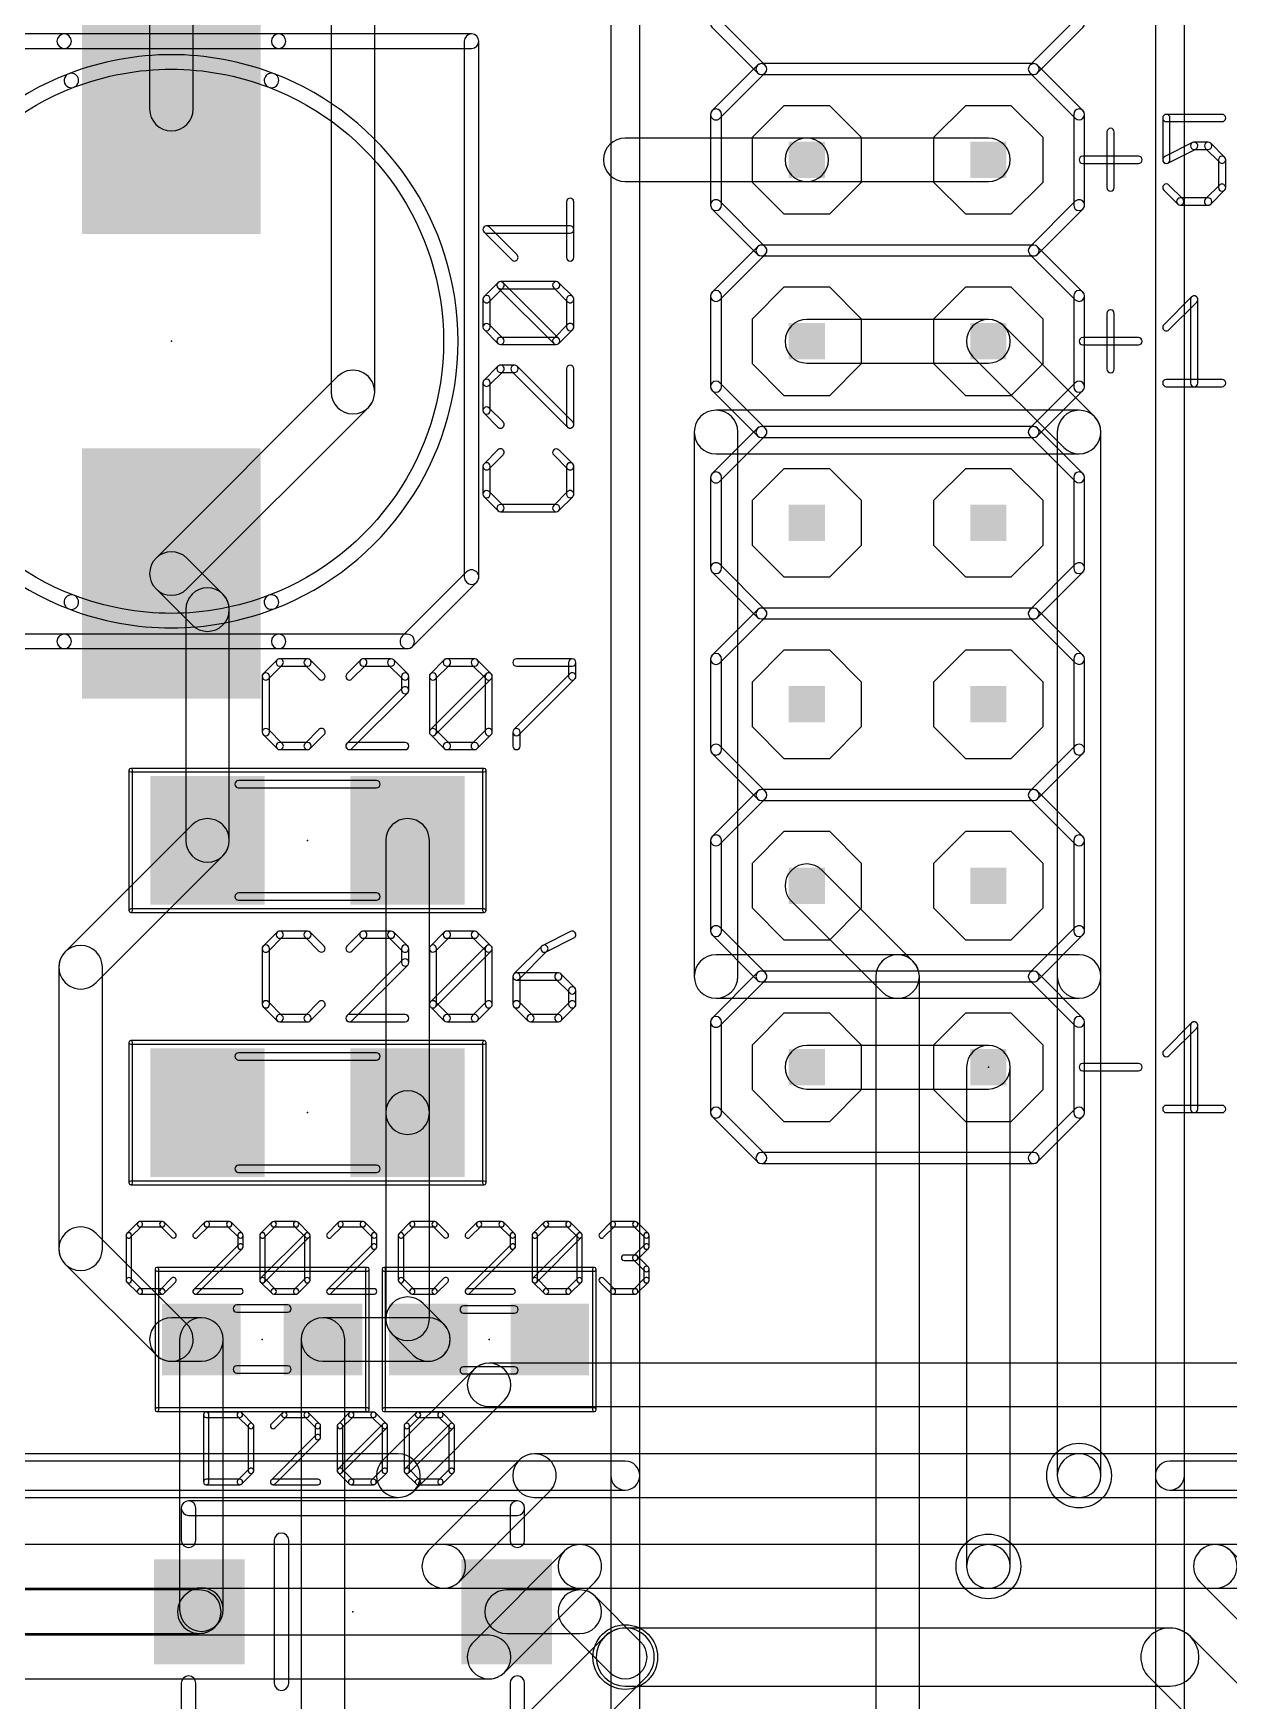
# Model space of a CAD drawing. Extents: x 0 to 140, y -12 to 45.
# Drawn here: x 65.38 to 82.1, y 8.92 to 32.25 of the extents above; entities that cross this region are included whole.
import ezdxf

# ---------------------------------------------------------------- set-up
doc = ezdxf.new("R2010")
doc.units = 0
for name, color, linetype in [('1', 14, 'CONTINUOUS'), ('16', 174, 'CONTINUOUS'), ('17', 94, 'CONTINUOUS'), ('18', 94, 'CONTINUOUS'), ('21', 251, 'CONTINUOUS'), ('23', 178, 'CONTINUOUS'), ('25', 251, 'CONTINUOUS'), ('39', 14, 'CONTINUOUS'), ('51', 251, 'CONTINUOUS')]:
    doc.layers.add(name, color=color, linetype=linetype)

# ---------------------------------------------------------------- blocks, each defined once
blk = doc.blocks.new('RECT')
blk.add_solid([(-0.5, -0.5), (0.5, -0.5), (-0.5, 0.5), (0.5, 0.5)])
blk = doc.blocks.new('OCTAGONP')
blk.add_lwpolyline([(-0.5, -0.2071), (-0.5, 0.2071), (-0.2071, 0.5), (0.2071, 0.5), (0.5, 0.2071), (0.5, -0.2071), (0.2071, -0.5), (-0.2071, -0.5)], close=True)
blk = doc.blocks.new('ROUNDV')
blk.add_circle((0, 0), 0.5)

msp = doc.modelspace()

# ---------------------------------------------------------------- linework, layer by layer
at = {"layer": '1'}
for points in [[(73.8632, 0), (73.8632, 44.45, 1), (73.4568, 44.45), (73.4568, 0, 1)], [(81.0768, 44.45), (81.0768, 0, 1), (81.4832, 0), (81.4832, 44.45, 1)], [(70.1548, 27.23), (70.1548, 35.56, 1), (69.5452, 35.56), (69.5452, 27.23, 1)], [(67.0052, 33.02), (67.0052, 31.19, 1), (67.6148, 31.19), (67.6148, 33.02, 1)], [(76.2, 30.7848), (73.66, 30.7848, 1), (73.66, 30.1752), (76.2, 30.1752, 1)], [(76.2, 30.1752), (78.74, 30.1752, 1), (78.74, 30.7848), (76.2, 30.7848, 1)], [(78.74, 28.2448), (76.2, 28.2448, 1), (76.2, 27.6352), (78.74, 27.6352, 1)], [(78.5245, 27.7245), (79.7945, 26.4545, 1), (80.2255, 26.8855), (78.9555, 28.1555, 1)], [(69.6345, 27.4455), (67.0945, 24.9055, 1), (67.5255, 24.4745), (70.0655, 27.0145, 1)], [(79.7052, 26.67), (79.7052, 12.065, 1), (80.3148, 12.065), (80.3148, 26.67, 1)], [(68.0305, 24.4005), (67.5255, 24.9055, 1), (67.0945, 24.4745), (67.5995, 23.9695, 1)], [(68.1198, 20.955), (68.1198, 24.185, 1), (67.5102, 24.185), (67.5102, 20.955, 1)], [(66.2555, 18.9645), (68.0305, 20.7395, 1), (67.5995, 21.1705), (65.8245, 19.3955, 1)], [(70.3102, 20.955), (70.3102, 17.145, 1), (70.9198, 17.145), (70.9198, 20.955, 1)], [(75.9845, 20.1045), (77.2545, 18.8345, 1), (77.6855, 19.2655), (76.4155, 20.5355, 1)], [(66.3448, 15.24), (66.3448, 19.18, 1), (65.7352, 19.18), (65.7352, 15.24, 1)], [(77.1652, 19.05), (77.1652, 8.255, 1), (77.7748, 8.255), (77.7748, 19.05, 1)], [(78.4352, 17.78), (78.4352, 10.795, 1), (79.0448, 10.795), (79.0448, 17.78, 1)], [(70.3102, 17.145), (70.3102, 14.26, 1), (70.9198, 14.26), (70.9198, 17.145, 1)], [(67.5255, 14.1855), (66.2555, 15.4555, 1), (65.8245, 15.0245), (67.0945, 13.7545, 1)], [(70.3995, 14.0445), (70.6895, 13.7545, 1), (71.1205, 14.1855), (70.8305, 14.4755, 1)], [(67.73, 14.2748), (67.31, 14.2748, 1), (67.31, 13.6652), (67.73, 13.6652, 1)], [(67.4252, 13.97), (67.4252, 10.19, 1), (68.0348, 10.19), (68.0348, 13.97, 1)], [(69.1252, 13.97), (69.1252, 7.405, 1), (69.7348, 7.405), (69.7348, 13.97, 1)], [(70.905, 14.2748), (69.43, 14.2748, 1), (69.43, 13.6652), (70.905, 13.6652, 1)], [(67.7, 10.4648), (63.52, 10.4648, 1), (63.52, 9.8552), (67.7, 9.8552, 1)], [(67.5145, 10.4055), (67.4845, 10.3755, 1), (67.9155, 9.9445), (67.9455, 9.9745, 1)], [(72, 9.8552), (73.025, 9.8552, 1), (73.025, 10.4648), (72, 10.4648, 1)], [(72.8095, 9.9445), (73.4445, 9.3095, 1), (73.8755, 9.7405), (73.2405, 10.3755, 1)]]:
    msp.add_lwpolyline(points, format="xyb", close=True, dxfattribs=at)
at = {"layer": '16'}
for points in [[(73.8632, 12.065), (73.8632, 44.45, 1), (73.4568, 44.45), (73.4568, 12.065, 1)], [(81.0768, 44.45), (81.0768, 12.065, 1), (81.4832, 12.065), (81.4832, 44.45, 1)], [(74.93, 26.3652), (80.01, 26.3652, 1), (80.01, 26.9748), (74.93, 26.9748, 1)], [(75.2348, 19.05), (75.2348, 26.67, 1), (74.6252, 26.67), (74.6252, 19.05, 1)], [(79.7052, 26.67), (79.7052, 19.05, 1), (80.3148, 19.05), (80.3148, 26.67, 1)], [(80.01, 19.3548), (74.93, 19.3548, 1), (74.93, 18.7452), (80.01, 18.7452, 1)], [(78.74, 18.0848), (76.2, 18.0848, 1), (76.2, 17.4752), (78.74, 17.4752, 1)], [(70.7005, 11.8495), (71.9705, 13.1195, 1), (71.5395, 13.5505), (70.2695, 12.2805, 1)], [(71.755, 13.0302), (83.185, 13.0302, 1), (83.185, 13.6398), (71.755, 13.6398, 1)], [(51.435, 11.7602), (70.485, 11.7602, 1), (70.485, 12.3698), (51.435, 12.3698, 1)], [(71.3355, 10.5795), (72.6055, 11.8495, 1), (72.1745, 12.2805), (70.9045, 11.0105, 1)], [(72.39, 11.7602), (80.01, 11.7602, 1), (80.01, 12.3698), (72.39, 12.3698, 1)], [(80.01, 11.7602), (82.55, 11.7602, 1), (82.55, 12.3698), (80.01, 12.3698, 1)], [(48.26, 11.8618), (73.66, 11.8618, 1), (73.66, 12.2682), (48.26, 12.2682, 1)], [(81.28, 11.8618), (106.68, 11.8618, 1), (106.68, 12.2682), (81.28, 12.2682, 1)], [(139.7, 11.0998), (0, 11.0998, 1), (0, 10.4902), (139.7, 10.4902, 1)], [(50.8, 10.4902), (71.12, 10.4902, 1), (71.12, 11.0998), (50.8, 11.0998, 1)], [(71.9705, 9.3095), (73.2405, 10.5795, 1), (72.8095, 11.0105), (71.5395, 9.7405, 1)], [(73.025, 10.4902), (78.74, 10.4902, 1), (78.74, 11.0998), (73.025, 11.0998, 1)], [(78.74, 10.4902), (81.915, 10.4902, 1), (81.915, 11.0998), (78.74, 11.0998, 1)], [(81.6995, 10.5795), (82.9695, 9.3095, 1), (83.4005, 9.7405), (82.1305, 11.0105, 1)], [(50.165, 9.2202), (71.755, 9.2202, 1), (71.755, 9.8298), (50.165, 9.8298, 1)], [(72.6774, 7.9676), (73.9474, 9.2376, 1), (73.3726, 9.8124), (72.1026, 8.5424, 1)], [(73.66, 9.1186), (81.28, 9.1186, 1), (81.28, 9.9314), (73.66, 9.9314, 1)], [(80.9926, 9.2376), (82.2626, 7.9676, 1), (82.8374, 8.5424), (81.5674, 9.8124, 1)]]:
    msp.add_lwpolyline(points, format="xyb", close=True, dxfattribs=at)
at = {"layer": '21'}
for points in [[(75.6189, 31.8039), (74.9839, 32.4389, 1), (74.8761, 32.3311), (75.5111, 31.6961, 1)], [(79.4289, 31.6961), (80.0639, 32.3311, 1), (79.9561, 32.4389), (79.3211, 31.8039, 1)], [(63.11, 32.0384), (65.81, 32.0384, 1), (65.81, 32.2416), (63.11, 32.2416, 1)], [(68.81, 32.0384), (71.51, 32.0384, 1), (71.51, 32.2416), (68.81, 32.2416, 1)], [(71.4084, 32.14), (71.4084, 24.64, 1), (71.6116, 24.64), (71.6116, 32.14, 1)], [(74.9839, 31.0611), (75.6189, 31.6961, 1), (75.5111, 31.8039), (74.8761, 31.1689, 1)], [(75.565, 31.6738), (79.375, 31.6738, 1), (79.375, 31.8262), (75.565, 31.8262, 1)], [(80.0639, 31.1689), (79.4289, 31.8039, 1), (79.3211, 31.6961), (79.9561, 31.0611, 1)], [(65.9464, 31.4951, 1), (65.8736, 31.6849, 0.6875), (65.8736, 24.1951, 1), (65.9464, 24.3849, -0.6875)], [(68.6736, 24.3849, 1), (68.7464, 24.1951, 0.6875), (68.7464, 31.6849, 1), (68.6736, 31.4951, -0.6875)], [(75.0062, 29.845), (75.0062, 31.115, 1), (74.8538, 31.115), (74.8538, 29.845, 1)], [(80.0862, 29.845), (80.0862, 31.115, 1), (79.9338, 31.115), (79.9338, 29.845, 1)], [(82.0098, 31.116), (81.2302, 31.116, 1), (81.2302, 31.0144), (82.0098, 31.0144, 1)], [(81.1794, 31.0652), (81.1794, 30.4805, 1), (81.281, 30.4805), (81.281, 31.0652, 1)], [(80.3998, 30.8703), (80.3998, 30.0907, 1), (80.5014, 30.0907), (80.5014, 30.8703, 1)], [(81.2529, 30.4351), (81.6427, 30.63, 1), (81.5973, 30.7208), (81.2075, 30.5259, 1)], [(81.62, 30.6246), (81.8149, 30.6246, 1), (81.8149, 30.7262), (81.62, 30.7262, 1)], [(81.779, 30.6395), (81.9739, 30.4446, 1), (82.0457, 30.5164), (81.8508, 30.7113, 1)], [(80.0608, 30.4297), (80.8404, 30.4297, 1), (80.8404, 30.5313), (80.0608, 30.5313, 1)], [(81.959, 30.4805), (81.959, 30.0907, 1), (82.0606, 30.0907), (82.0606, 30.4805, 1)], [(81.461, 29.9317), (81.2661, 30.1266, 1), (81.1943, 30.0548), (81.3892, 29.8599, 1)], [(81.9739, 30.1266), (81.779, 29.9317, 1), (81.8508, 29.8599), (82.0457, 30.0548, 1)], [(75.6189, 29.2639), (74.9839, 29.8989, 1), (74.8761, 29.7911), (75.5111, 29.1561, 1)], [(79.4289, 29.1561), (80.0639, 29.7911, 1), (79.9561, 29.8989), (79.3211, 29.2639, 1)], [(81.8149, 29.9466), (81.4251, 29.9466, 1), (81.4251, 29.845), (81.8149, 29.845, 1)], [(74.9839, 28.5211), (75.6189, 29.1561, 1), (75.5111, 29.2639), (74.8761, 28.6289, 1)], [(75.565, 29.1338), (79.375, 29.1338, 1), (79.375, 29.2862), (75.565, 29.2862, 1)], [(80.0639, 28.6289), (79.4289, 29.2639, 1), (79.3211, 29.1561), (79.9561, 28.5211, 1)], [(75.0062, 27.305), (75.0062, 28.575, 1), (74.8538, 28.575), (74.8538, 27.305, 1)], [(80.0862, 27.305), (80.0862, 28.575, 1), (79.9338, 28.575), (79.9338, 27.305, 1)], [(81.2661, 28.0995), (81.6559, 28.4893, 1), (81.5841, 28.5611), (81.1943, 28.1713, 1)], [(81.5692, 28.5252), (81.5692, 27.3558, 1), (81.6708, 27.3558), (81.6708, 28.5252, 1)], [(80.3998, 28.3303), (80.3998, 27.5507, 1), (80.5014, 27.5507), (80.5014, 28.3303, 1)], [(80.0608, 27.8897), (80.8404, 27.8897, 1), (80.8404, 27.9913), (80.0608, 27.9913, 1)], [(75.6189, 26.7239), (74.9839, 27.3589, 1), (74.8761, 27.2511), (75.5111, 26.6161, 1)], [(79.4289, 26.6161), (80.0639, 27.2511, 1), (79.9561, 27.3589), (79.3211, 26.7239, 1)], [(81.2302, 27.305), (82.0098, 27.305, 1), (82.0098, 27.4066), (81.2302, 27.4066, 1)], [(74.9839, 25.9811), (75.6189, 26.6161, 1), (75.5111, 26.7239), (74.8761, 26.0889, 1)], [(75.565, 26.5938), (79.375, 26.5938, 1), (79.375, 26.7462), (75.565, 26.7462, 1)], [(80.0639, 26.0889), (79.4289, 26.7239, 1), (79.3211, 26.6161), (79.9561, 25.9811, 1)], [(75.0062, 24.765), (75.0062, 26.035, 1), (74.8538, 26.035), (74.8538, 24.765, 1)], [(80.0862, 24.765), (80.0862, 26.035, 1), (79.9338, 26.035), (79.9338, 24.765, 1)], [(71.4382, 24.7118), (70.5382, 23.8118, 1), (70.6818, 23.6682), (71.5818, 24.5682, 1)], [(75.6189, 24.1839), (74.9839, 24.8189, 1), (74.8761, 24.7111), (75.5111, 24.0761, 1)], [(79.4289, 24.0761), (80.0639, 24.7111, 1), (79.9561, 24.8189), (79.3211, 24.1839, 1)], [(74.9839, 23.4411), (75.6189, 24.0761, 1), (75.5111, 24.1839), (74.8761, 23.5489, 1)], [(75.565, 24.0538), (79.375, 24.0538, 1), (79.375, 24.2062), (75.565, 24.2062, 1)], [(80.0639, 23.5489), (79.4289, 24.1839, 1), (79.3211, 24.0761), (79.9561, 23.4411, 1)], [(65.81, 23.8416), (64.01, 23.8416, 1), (64.01, 23.6384), (65.81, 23.6384, 1)], [(70.61, 23.8416), (68.81, 23.8416, 1), (68.81, 23.6384), (70.61, 23.6384, 1)], [(75.0062, 22.225), (75.0062, 23.495, 1), (74.8538, 23.495), (74.8538, 22.225, 1)], [(80.0862, 22.225), (80.0862, 23.495, 1), (79.9338, 23.495), (79.9338, 22.225, 1)], [(75.6189, 21.6439), (74.9839, 22.2789, 1), (74.8761, 22.1711), (75.5111, 21.5361, 1)], [(79.4289, 21.5361), (80.0639, 22.1711, 1), (79.9561, 22.2789), (79.3211, 21.6439, 1)], [(74.9839, 20.9011), (75.6189, 21.5361, 1), (75.5111, 21.6439), (74.8761, 21.0089, 1)], [(75.565, 21.5138), (79.375, 21.5138, 1), (79.375, 21.6662), (75.565, 21.6662, 1)], [(80.0639, 21.0089), (79.4289, 21.6439, 1), (79.3211, 21.5361), (79.9561, 20.9011, 1)], [(75.0062, 19.685), (75.0062, 20.955, 1), (74.8538, 20.955), (74.8538, 19.685, 1)], [(80.0862, 19.685), (80.0862, 20.955, 1), (79.9338, 20.955), (79.9338, 19.685, 1)], [(75.6189, 19.1039), (74.9839, 19.7389, 1), (74.8761, 19.6311), (75.5111, 18.9961, 1)], [(79.4289, 18.9961), (80.0639, 19.6311, 1), (79.9561, 19.7389), (79.3211, 19.1039, 1)], [(74.9839, 18.3611), (75.6189, 18.9961, 1), (75.5111, 19.1039), (74.8761, 18.4689, 1)], [(75.565, 18.9738), (79.375, 18.9738, 1), (79.375, 19.1262), (75.565, 19.1262, 1)], [(80.0639, 18.4689), (79.4289, 19.1039, 1), (79.3211, 18.9961), (79.9561, 18.3611, 1)], [(75.0062, 17.145), (75.0062, 18.415, 1), (74.8538, 18.415), (74.8538, 17.145, 1)], [(80.0862, 17.145), (80.0862, 18.415, 1), (79.9338, 18.415), (79.9338, 17.145, 1)], [(81.2661, 17.9395), (81.6559, 18.3293, 1), (81.5841, 18.4011), (81.1943, 18.0113, 1)], [(81.5692, 18.3652), (81.5692, 17.1958, 1), (81.6708, 17.1958), (81.6708, 18.3652, 1)], [(80.0608, 17.7297), (80.8404, 17.7297, 1), (80.8404, 17.8313), (80.0608, 17.8313, 1)], [(75.6189, 16.5639), (74.9839, 17.1989, 1), (74.8761, 17.0911), (75.5111, 16.4561, 1)], [(79.4289, 16.4561), (80.0639, 17.0911, 1), (79.9561, 17.1989), (79.3211, 16.5639, 1)], [(81.2302, 17.145), (82.0098, 17.145, 1), (82.0098, 17.2466), (81.2302, 17.2466, 1)], [(79.375, 16.5862), (75.565, 16.5862, 1), (75.565, 16.4338), (79.375, 16.4338, 1)], [(67.6516, 11.16), (67.6516, 11.61, 1), (67.4484, 11.61), (67.4484, 11.16, 1)], [(67.55, 11.5084), (72.15, 11.5084, 1), (72.15, 11.7116), (67.55, 11.7116, 1)], [(72.0484, 11.61), (72.0484, 11.16, 1), (72.2516, 11.16), (72.2516, 11.61, 1)], [(68.9516, 9.16), (68.9516, 11.16, 1), (68.7484, 11.16), (68.7484, 9.16, 1)], [(67.6516, 8.71), (67.6516, 9.16, 1), (67.4484, 9.16), (67.4484, 8.71, 1)], [(72.0484, 9.16), (72.0484, 8.71, 1), (72.2516, 8.71), (72.2516, 9.16, 1)]]:
    msp.add_lwpolyline(points, format="xyb", close=True, dxfattribs=at)
at = {"layer": '23'}
for p in [(67.31, 27.94), (69.215, 20.955), (78.74, 17.78), (69.215, 17.145), (68.58, 13.97), (71.755, 13.97), (69.85, 10.16)]:
    msp.add_point(p, dxfattribs=at)
at = {"layer": '25'}
for points in [[(72.94, 29.114), (72.94, 29.8936, 1), (72.8384, 29.8936), (72.8384, 29.114, 1)], [(72.1455, 29.1499), (71.7557, 29.5397, 1), (71.6839, 29.4679), (72.0737, 29.0781, 1)], [(71.7198, 29.453), (72.8892, 29.453, 1), (72.8892, 29.5546), (71.7198, 29.5546, 1)], [(71.7557, 28.4934), (71.9506, 28.6883, 1), (71.8788, 28.7601), (71.6839, 28.5652, 1)], [(71.9147, 28.6734), (72.6943, 28.6734, 1), (72.6943, 28.775), (71.9147, 28.775, 1)], [(72.7302, 27.9805), (71.9506, 28.7601, 1), (71.8788, 28.6883), (72.6584, 27.9087, 1)], [(72.6584, 28.6883), (72.8533, 28.4934, 1), (72.9251, 28.5652), (72.7302, 28.7601, 1)], [(71.7706, 28.1395), (71.7706, 28.5293, 1), (71.669, 28.5293), (71.669, 28.1395, 1)], [(72.8384, 28.5293), (72.8384, 28.1395, 1), (72.94, 28.1395), (72.94, 28.5293, 1)], [(71.9506, 27.9805), (71.7557, 28.1754, 1), (71.6839, 28.1036), (71.8788, 27.9087, 1)], [(72.8533, 28.1754), (72.6584, 27.9805, 1), (72.7302, 27.9087), (72.9251, 28.1036, 1)], [(72.6943, 27.9954), (71.9147, 27.9954, 1), (71.9147, 27.8938), (72.6943, 27.8938, 1)], [(71.8788, 27.5907), (71.6839, 27.3958, 1), (71.7557, 27.324), (71.9506, 27.5189, 1)], [(72.1096, 27.6056), (71.9147, 27.6056, 1), (71.9147, 27.504), (72.1096, 27.504, 1)], [(72.9251, 26.8111), (72.1455, 27.5907, 1), (72.0737, 27.5189), (72.8533, 26.7393, 1)], [(72.8384, 27.5548), (72.8384, 26.7752, 1), (72.94, 26.7752), (72.94, 27.5548, 1)], [(71.669, 27.3599), (71.669, 26.9701, 1), (71.7706, 26.9701), (71.7706, 27.3599, 1)], [(71.6839, 26.9342), (71.8788, 26.7393, 1), (71.9506, 26.8111), (71.7557, 27.006, 1)], [(71.8788, 26.4213), (71.6839, 26.2264, 1), (71.7557, 26.1546), (71.9506, 26.3495, 1)], [(72.9251, 26.2264), (72.7302, 26.4213, 1), (72.6584, 26.3495), (72.8533, 26.1546, 1)], [(71.669, 26.1905), (71.669, 25.8007, 1), (71.7706, 25.8007), (71.7706, 26.1905, 1)], [(72.94, 25.8007), (72.94, 26.1905, 1), (72.8384, 26.1905), (72.8384, 25.8007, 1)], [(71.6839, 25.7648), (71.8788, 25.5699, 1), (71.9506, 25.6417), (71.7557, 25.8366, 1)], [(72.7302, 25.5699), (72.9251, 25.7648, 1), (72.8533, 25.8366), (72.6584, 25.6417, 1)], [(71.9147, 25.555), (72.6943, 25.555, 1), (72.6943, 25.6566), (71.9147, 25.6566, 1)], [(68.7898, 23.4811), (68.5949, 23.2862, 1), (68.6667, 23.2144), (68.8616, 23.4093, 1)], [(69.2155, 23.496), (68.8257, 23.496, 1), (68.8257, 23.3944), (69.2155, 23.3944, 1)], [(69.4463, 23.2862), (69.2514, 23.4811, 1), (69.1796, 23.4093), (69.3745, 23.2144, 1)], [(69.9592, 23.4811), (69.7643, 23.2862, 1), (69.8361, 23.2144), (70.031, 23.4093, 1)], [(70.3849, 23.496), (69.9951, 23.496, 1), (69.9951, 23.3944), (70.3849, 23.3944, 1)], [(70.6157, 23.2862), (70.4208, 23.4811, 1), (70.349, 23.4093), (70.5439, 23.2144, 1)], [(71.0055, 23.2144), (71.2004, 23.4093, 1), (71.1286, 23.4811), (70.9337, 23.2862, 1)], [(71.1645, 23.3944), (71.5543, 23.3944, 1), (71.5543, 23.496), (71.1645, 23.496, 1)], [(71.5184, 23.4093), (71.7133, 23.2144, 1), (71.7851, 23.2862), (71.5902, 23.4811, 1)], [(72.139, 23.3944), (72.9186, 23.3944, 1), (72.9186, 23.496), (72.139, 23.496, 1)], [(72.8678, 23.4452), (72.8678, 23.2503, 1), (72.9694, 23.2503), (72.9694, 23.4452, 1)], [(68.58, 23.2503), (68.58, 22.4707, 1), (68.6816, 22.4707), (68.6816, 23.2503, 1)], [(69.8361, 22.2399), (70.6157, 23.0195, 1), (70.5439, 23.0913), (69.7643, 22.3117, 1)], [(70.6306, 23.0554), (70.6306, 23.2503, 1), (70.529, 23.2503), (70.529, 23.0554, 1)], [(71.0204, 22.4707), (71.0204, 23.2503, 1), (70.9188, 23.2503), (70.9188, 22.4707, 1)], [(71.0055, 22.4348), (71.7851, 23.2144, 1), (71.7133, 23.2862), (70.9337, 22.5066, 1)], [(71.6984, 23.2503), (71.6984, 22.4707, 1), (71.8, 22.4707), (71.8, 23.2503, 1)], [(72.8827, 23.2862), (72.1031, 22.5066, 1), (72.1749, 22.4348), (72.9545, 23.2144, 1)], [(68.5949, 22.4348), (68.7898, 22.2399, 1), (68.8616, 22.3117), (68.6667, 22.5066, 1)], [(69.2514, 22.2399), (69.4463, 22.4348, 1), (69.3745, 22.5066), (69.1796, 22.3117, 1)], [(71.2004, 22.3117), (71.0055, 22.5066, 1), (70.9337, 22.4348), (71.1286, 22.2399, 1)], [(71.7133, 22.5066), (71.5184, 22.3117, 1), (71.5902, 22.2399), (71.7851, 22.4348, 1)], [(72.0882, 22.4707), (72.0882, 22.2758, 1), (72.1898, 22.2758), (72.1898, 22.4707, 1)], [(68.8257, 22.225), (69.2155, 22.225, 1), (69.2155, 22.3266), (68.8257, 22.3266, 1)], [(70.5798, 22.3266), (69.8002, 22.3266, 1), (69.8002, 22.225), (70.5798, 22.225, 1)], [(71.5543, 22.3266), (71.1645, 22.3266, 1), (71.1645, 22.225), (71.5543, 22.225, 1)], [(68.7898, 19.6711), (68.5949, 19.4762, 1), (68.6667, 19.4044), (68.8616, 19.5993, 1)], [(69.2155, 19.686), (68.8257, 19.686, 1), (68.8257, 19.5844), (69.2155, 19.5844, 1)], [(69.4463, 19.4762), (69.2514, 19.6711, 1), (69.1796, 19.5993), (69.3745, 19.4044, 1)], [(69.9592, 19.6711), (69.7643, 19.4762, 1), (69.8361, 19.4044), (70.031, 19.5993, 1)], [(70.3849, 19.686), (69.9951, 19.686, 1), (69.9951, 19.5844), (70.3849, 19.5844, 1)], [(70.6157, 19.4762), (70.4208, 19.6711, 1), (70.349, 19.5993), (70.5439, 19.4044, 1)], [(71.0055, 19.4044), (71.2004, 19.5993, 1), (71.1286, 19.6711), (70.9337, 19.4762, 1)], [(71.1645, 19.5844), (71.5543, 19.5844, 1), (71.5543, 19.686), (71.1645, 19.686, 1)], [(71.5184, 19.5993), (71.7133, 19.4044, 1), (71.7851, 19.4762), (71.5902, 19.6711, 1)], [(72.8959, 19.6806), (72.5061, 19.4857, 1), (72.5515, 19.3949), (72.9413, 19.5898, 1)], [(68.58, 19.4403), (68.58, 18.6607, 1), (68.6816, 18.6607), (68.6816, 19.4403, 1)], [(70.6306, 19.2454), (70.6306, 19.4403, 1), (70.529, 19.4403), (70.529, 19.2454, 1)], [(71.0204, 18.6607), (71.0204, 19.4403, 1), (70.9188, 19.4403), (70.9188, 18.6607, 1)], [(71.0055, 18.6248), (71.7851, 19.4044, 1), (71.7133, 19.4762), (70.9337, 18.6966, 1)], [(71.6984, 19.4403), (71.6984, 18.6607, 1), (71.8, 18.6607), (71.8, 19.4403, 1)], [(72.4929, 19.4762), (72.1031, 19.0864, 1), (72.1749, 19.0146), (72.5647, 19.4044, 1)], [(69.8361, 18.4299), (70.6157, 19.2095, 1), (70.5439, 19.2813), (69.7643, 18.5017, 1)], [(72.0882, 19.0505), (72.0882, 18.6607, 1), (72.1898, 18.6607), (72.1898, 19.0505, 1)], [(72.7237, 19.1013), (72.139, 19.1013, 1), (72.139, 18.9997), (72.7237, 18.9997, 1)], [(72.9545, 18.8915), (72.7596, 19.0864, 1), (72.6878, 19.0146), (72.8827, 18.8197, 1)], [(72.9694, 18.6607), (72.9694, 18.8556, 1), (72.8678, 18.8556), (72.8678, 18.6607, 1)], [(68.5949, 18.6248), (68.7898, 18.4299, 1), (68.8616, 18.5017), (68.6667, 18.6966, 1)], [(69.2514, 18.4299), (69.4463, 18.6248, 1), (69.3745, 18.6966), (69.1796, 18.5017, 1)], [(71.2004, 18.5017), (71.0055, 18.6966, 1), (70.9337, 18.6248), (71.1286, 18.4299, 1)], [(71.7133, 18.6966), (71.5184, 18.5017, 1), (71.5902, 18.4299), (71.7851, 18.6248, 1)], [(72.1031, 18.6248), (72.298, 18.4299, 1), (72.3698, 18.5017), (72.1749, 18.6966, 1)], [(72.7596, 18.4299), (72.9545, 18.6248, 1), (72.8827, 18.6966), (72.6878, 18.5017, 1)], [(68.8257, 18.415), (69.2155, 18.415, 1), (69.2155, 18.5166), (68.8257, 18.5166, 1)], [(70.5798, 18.5166), (69.8002, 18.5166, 1), (69.8002, 18.415), (70.5798, 18.415, 1)], [(71.5543, 18.5166), (71.1645, 18.5166, 1), (71.1645, 18.415), (71.5543, 18.415, 1)], [(72.3339, 18.415), (72.7237, 18.415, 1), (72.7237, 18.5166), (72.3339, 18.5166, 1)], [(66.8429, 15.6106), (66.6862, 15.4539, 1), (66.74, 15.4), (66.8968, 15.5568, 1)], [(66.675, 15.4269), (66.675, 14.7999, 1), (66.7512, 14.7999), (66.7512, 15.4269, 1)], [(67.1834, 15.6218), (66.8699, 15.6218, 1), (66.8699, 15.5456), (67.1834, 15.5456, 1)], [(67.3671, 15.4539), (67.2103, 15.6106, 1), (67.1565, 15.5568), (67.3132, 15.4, 1)], [(67.7784, 15.6106), (67.6217, 15.4539, 1), (67.6756, 15.4), (67.8323, 15.5568, 1)], [(68.1189, 15.6218), (67.8054, 15.6218, 1), (67.8054, 15.5456), (68.1189, 15.5456, 1)], [(68.3026, 15.4539), (68.1459, 15.6106, 1), (68.092, 15.5568), (68.2487, 15.4, 1)], [(68.3138, 15.2702), (68.3138, 15.4269, 1), (68.2376, 15.4269), (68.2376, 15.2702, 1)], [(68.6111, 15.4), (68.7678, 15.5568, 1), (68.714, 15.6106), (68.5572, 15.4539, 1)], [(68.6222, 14.7999), (68.6222, 15.4269, 1), (68.546, 15.4269), (68.546, 14.7999, 1)], [(68.6111, 14.7729), (69.2381, 15.4, 1), (69.1843, 15.4539), (68.5572, 14.8268, 1)], [(68.7409, 15.5456), (69.0544, 15.5456, 1), (69.0544, 15.6218), (68.7409, 15.6218, 1)], [(69.0275, 15.5568), (69.1843, 15.4, 1), (69.2381, 15.4539), (69.0814, 15.6106, 1)], [(69.1731, 15.4269), (69.1731, 14.7999, 1), (69.2493, 14.7999), (69.2493, 15.4269, 1)], [(69.6495, 15.6106), (69.4927, 15.4539, 1), (69.5466, 15.4), (69.7034, 15.5568, 1)], [(69.99, 15.6218), (69.6764, 15.6218, 1), (69.6764, 15.5456), (69.99, 15.5456, 1)], [(70.1737, 15.4539), (70.0169, 15.6106, 1), (69.963, 15.5568), (70.1198, 15.4, 1)], [(70.1848, 15.2702), (70.1848, 15.4269, 1), (70.1086, 15.4269), (70.1086, 15.2702, 1)], [(70.6529, 15.6106), (70.4962, 15.4539, 1), (70.55, 15.4), (70.7068, 15.5568, 1)], [(70.485, 15.4269), (70.485, 14.7999, 1), (70.5612, 14.7999), (70.5612, 15.4269, 1)], [(70.9934, 15.6218), (70.6799, 15.6218, 1), (70.6799, 15.5456), (70.9934, 15.5456, 1)], [(71.1771, 15.4539), (71.0203, 15.6106, 1), (70.9665, 15.5568), (71.1232, 15.4, 1)], [(71.5884, 15.6106), (71.4317, 15.4539, 1), (71.4856, 15.4), (71.6423, 15.5568, 1)], [(71.9289, 15.6218), (71.6154, 15.6218, 1), (71.6154, 15.5456), (71.9289, 15.5456, 1)], [(72.1126, 15.4539), (71.9559, 15.6106, 1), (71.902, 15.5568), (72.0587, 15.4, 1)], [(72.1238, 15.2702), (72.1238, 15.4269, 1), (72.0476, 15.4269), (72.0476, 15.2702, 1)], [(72.4211, 15.4), (72.5778, 15.5568, 1), (72.524, 15.6106), (72.3672, 15.4539, 1)], [(72.4322, 14.7999), (72.4322, 15.4269, 1), (72.356, 15.4269), (72.356, 14.7999, 1)], [(72.4211, 14.7729), (73.0481, 15.4, 1), (72.9943, 15.4539), (72.3672, 14.8268, 1)], [(72.5509, 15.5456), (72.8644, 15.5456, 1), (72.8644, 15.6218), (72.5509, 15.6218, 1)], [(72.8375, 15.5568), (72.9943, 15.4, 1), (73.0481, 15.4539), (72.8914, 15.6106, 1)], [(72.9831, 15.4269), (72.9831, 14.7999, 1), (73.0593, 14.7999), (73.0593, 15.4269, 1)], [(73.3566, 15.4), (73.5134, 15.5568, 1), (73.4595, 15.6106), (73.3027, 15.4539, 1)], [(73.4864, 15.5456), (73.8, 15.5456, 1), (73.8, 15.6218), (73.4864, 15.6218, 1)], [(73.773, 15.5568), (73.9298, 15.4, 1), (73.9837, 15.4539), (73.8269, 15.6106, 1)], [(73.9186, 15.4269), (73.9186, 15.2702, 1), (73.9948, 15.2702), (73.9948, 15.4269, 1)], [(67.6756, 14.6162), (68.3026, 15.2432, 1), (68.2487, 15.2971), (67.6217, 14.67, 1)], [(69.5466, 14.6162), (70.1737, 15.2432, 1), (70.1198, 15.2971), (69.4927, 14.67, 1)], [(71.4856, 14.6162), (72.1126, 15.2432, 1), (72.0587, 15.2971), (71.4317, 14.67, 1)], [(73.9298, 15.2971), (73.773, 15.1403, 1), (73.8269, 15.0865), (73.9837, 15.2432, 1)], [(73.8, 15.1515), (73.6432, 15.1515, 1), (73.6432, 15.0753), (73.8, 15.0753, 1)], [(73.773, 15.0865), (73.9298, 14.9297, 1), (73.9837, 14.9836), (73.8269, 15.1403, 1)], [(73.9186, 14.9566), (73.9186, 14.7999, 1), (73.9948, 14.7999), (73.9948, 14.9566, 1)], [(66.6862, 14.7729), (66.8429, 14.6162, 1), (66.8968, 14.67), (66.74, 14.8268, 1)], [(67.2103, 14.6162), (67.3671, 14.7729, 1), (67.3132, 14.8268), (67.1565, 14.67, 1)], [(68.7678, 14.67), (68.6111, 14.8268, 1), (68.5572, 14.7729), (68.714, 14.6162, 1)], [(69.1843, 14.8268), (69.0275, 14.67, 1), (69.0814, 14.6162), (69.2381, 14.7729, 1)], [(70.4962, 14.7729), (70.6529, 14.6162, 1), (70.7068, 14.67), (70.55, 14.8268, 1)], [(71.0203, 14.6162), (71.1771, 14.7729, 1), (71.1232, 14.8268), (70.9665, 14.67, 1)], [(72.5778, 14.67), (72.4211, 14.8268, 1), (72.3672, 14.7729), (72.524, 14.6162, 1)], [(72.9943, 14.8268), (72.8375, 14.67, 1), (72.8914, 14.6162), (73.0481, 14.7729, 1)], [(73.5134, 14.67), (73.3566, 14.8268, 1), (73.3027, 14.7729), (73.4595, 14.6162, 1)], [(73.9298, 14.8268), (73.773, 14.67, 1), (73.8269, 14.6162), (73.9837, 14.7729, 1)], [(66.8699, 14.605), (67.1834, 14.605, 1), (67.1834, 14.6812), (66.8699, 14.6812, 1)], [(68.2757, 14.6812), (67.6486, 14.6812, 1), (67.6486, 14.605), (68.2757, 14.605, 1)], [(69.0544, 14.6812), (68.7409, 14.6812, 1), (68.7409, 14.605), (69.0544, 14.605, 1)], [(70.1467, 14.6812), (69.5197, 14.6812, 1), (69.5197, 14.605), (70.1467, 14.605, 1)], [(70.6799, 14.605), (70.9934, 14.605, 1), (70.9934, 14.6812), (70.6799, 14.6812, 1)], [(72.0857, 14.6812), (71.4586, 14.6812, 1), (71.4586, 14.605), (72.0857, 14.605, 1)], [(72.8644, 14.6812), (72.5509, 14.6812, 1), (72.5509, 14.605), (72.8644, 14.605, 1)], [(73.8, 14.6812), (73.4864, 14.6812, 1), (73.4864, 14.605), (73.8, 14.605, 1)], [(67.7589, 12.9167), (67.7589, 11.9761, 1), (67.8351, 11.9761), (67.8351, 12.9167, 1)], [(68.2673, 12.9548), (67.797, 12.9548, 1), (67.797, 12.8786), (68.2673, 12.8786, 1)], [(68.451, 12.7869), (68.2943, 12.9436, 1), (68.2404, 12.8898), (68.3971, 12.733, 1)], [(68.8624, 12.9436), (68.7056, 12.7869, 1), (68.7595, 12.733), (68.9162, 12.8898, 1)], [(69.2028, 12.9548), (68.8893, 12.9548, 1), (68.8893, 12.8786), (69.2028, 12.8786, 1)], [(69.3866, 12.7869), (69.2298, 12.9436, 1), (69.1759, 12.8898), (69.3327, 12.733, 1)], [(69.695, 12.733), (69.8518, 12.8898, 1), (69.7979, 12.9436), (69.6411, 12.7869, 1)], [(69.8248, 12.8786), (70.1384, 12.8786, 1), (70.1384, 12.9548), (69.8248, 12.9548, 1)], [(70.1114, 12.8898), (70.2682, 12.733, 1), (70.3221, 12.7869), (70.1653, 12.9436, 1)], [(70.6305, 12.733), (70.7873, 12.8898, 1), (70.7334, 12.9436), (70.5766, 12.7869, 1)], [(70.7603, 12.8786), (71.0739, 12.8786, 1), (71.0739, 12.9548), (70.7603, 12.9548, 1)], [(71.0469, 12.8898), (71.2037, 12.733, 1), (71.2576, 12.7869), (71.1008, 12.9436, 1)], [(68.4622, 12.1329), (68.4622, 12.7599, 1), (68.386, 12.7599), (68.386, 12.1329, 1)], [(68.7595, 11.9492), (69.3866, 12.5762, 1), (69.3327, 12.6301), (68.7056, 12.003, 1)], [(69.3977, 12.6032), (69.3977, 12.7599, 1), (69.3215, 12.7599), (69.3215, 12.6032, 1)], [(69.695, 12.1059), (70.3221, 12.733, 1), (70.2682, 12.7869), (69.6411, 12.1598, 1)], [(69.7062, 12.1329), (69.7062, 12.7599, 1), (69.63, 12.7599), (69.63, 12.1329, 1)], [(70.257, 12.7599), (70.257, 12.1329, 1), (70.3332, 12.1329), (70.3332, 12.7599, 1)], [(70.6305, 12.1059), (71.2576, 12.733, 1), (71.2037, 12.7869), (70.5766, 12.1598, 1)], [(70.6417, 12.1329), (70.6417, 12.7599, 1), (70.5655, 12.7599), (70.5655, 12.1329, 1)], [(71.1925, 12.7599), (71.1925, 12.1329, 1), (71.2687, 12.1329), (71.2687, 12.7599, 1)], [(68.2943, 11.9492), (68.451, 12.1059, 1), (68.3972, 12.1598), (68.2404, 12.003, 1)], [(69.8518, 12.003), (69.695, 12.1598, 1), (69.6411, 12.1059), (69.7979, 11.9492, 1)], [(70.2682, 12.1598), (70.1114, 12.003, 1), (70.1653, 11.9492), (70.3221, 12.1059, 1)], [(70.7873, 12.003), (70.6305, 12.1598, 1), (70.5766, 12.1059), (70.7334, 11.9492, 1)], [(71.2037, 12.1598), (71.0469, 12.003, 1), (71.1008, 11.9492), (71.2576, 12.1059, 1)], [(67.797, 11.938), (68.2673, 11.938, 1), (68.2673, 12.0142), (67.797, 12.0142, 1)], [(69.3596, 12.0142), (68.7325, 12.0142, 1), (68.7325, 11.938), (69.3596, 11.938, 1)], [(70.1384, 12.0142), (69.8248, 12.0142, 1), (69.8248, 11.938), (70.1384, 11.938, 1)], [(71.0739, 12.0142), (70.7603, 12.0142, 1), (70.7603, 11.938), (71.0739, 11.938, 1)]]:
    msp.add_lwpolyline(points, format="xyb", close=True, dxfattribs=at)
at = {"layer": '39'}
for points in [[(66.742, 21.9126), (71.688, 21.9126, 1), (71.688, 21.9634), (66.742, 21.9634, 1)], [(66.7674, 19.972), (66.7674, 21.938, 1), (66.7166, 21.938), (66.7166, 19.972, 1)], [(71.6626, 21.938), (71.6626, 19.972, 1), (71.7134, 19.972), (71.7134, 21.938, 1)], [(71.688, 19.9974), (66.742, 19.9974, 1), (66.742, 19.9466), (71.688, 19.9466, 1)], [(66.742, 18.1026), (71.688, 18.1026, 1), (71.688, 18.1534), (66.742, 18.1534, 1)], [(66.7674, 16.162), (66.7674, 18.128, 1), (66.7166, 18.128), (66.7166, 16.162, 1)], [(71.6626, 18.128), (71.6626, 16.162, 1), (71.7134, 16.162), (71.7134, 18.128, 1)], [(71.688, 16.1874), (66.742, 16.1874, 1), (66.742, 16.1366), (71.688, 16.1366, 1)], [(67.107, 14.9276), (70.053, 14.9276, 1), (70.053, 14.9784), (67.107, 14.9784, 1)], [(67.1324, 12.987), (67.1324, 14.953, 1), (67.0816, 14.953), (67.0816, 12.987, 1)], [(70.0276, 14.953), (70.0276, 12.987, 1), (70.0784, 12.987), (70.0784, 14.953, 1)], [(70.3074, 12.987), (70.3074, 14.953, 1), (70.2566, 14.953), (70.2566, 12.987, 1)], [(70.282, 14.9276), (73.228, 14.9276, 1), (73.228, 14.9784), (70.282, 14.9784, 1)], [(73.2026, 14.953), (73.2026, 12.987, 1), (73.2534, 12.987), (73.2534, 14.953, 1)], [(70.053, 13.0124), (67.107, 13.0124, 1), (67.107, 12.9616), (70.053, 12.9616, 1)], [(73.228, 13.0124), (70.282, 13.0124, 1), (70.282, 12.9616), (73.228, 12.9616, 1)]]:
    msp.add_lwpolyline(points, format="xyb", close=True, dxfattribs=at)
at = {"layer": '51'}
for points in [[(65.81, 32.0384), (68.81, 32.0384, 1), (68.81, 32.2416), (65.81, 32.2416, 1)], [(68.6736, 31.4951, 1), (68.7464, 31.6849, 0.1852), (65.8736, 31.6849, 1), (65.9464, 31.4951, -0.1852)], [(65.9464, 24.3849, 1), (65.8736, 24.1951, 0.1852), (68.7464, 24.1951, 1), (68.6736, 24.3849, -0.1852)], [(68.81, 23.8416), (65.81, 23.8416, 1), (65.81, 23.6384), (68.81, 23.6384, 1)], [(68.25, 21.6912), (70.18, 21.6912, 1), (70.18, 21.7928), (68.25, 21.7928, 1)], [(68.25, 20.1172), (70.18, 20.1172, 1), (70.18, 20.2188), (68.25, 20.2188, 1)], [(68.25, 17.8812), (70.18, 17.8812, 1), (70.18, 17.9828), (68.25, 17.9828, 1)], [(68.25, 16.3072), (70.18, 16.3072, 1), (70.18, 16.4088), (68.25, 16.4088, 1)], [(68.224, 14.3512), (68.936, 14.3512, 1), (68.936, 14.4528), (68.224, 14.4528, 1)], [(72.111, 14.4398), (71.399, 14.4398, 1), (71.399, 14.3382), (72.111, 14.3382, 1)], [(68.224, 13.5002), (68.936, 13.5002, 1), (68.936, 13.6018), (68.224, 13.6018, 1)], [(72.111, 13.5888), (71.399, 13.5888, 1), (71.399, 13.4872), (72.111, 13.4872, 1)]]:
    msp.add_lwpolyline(points, format="xyb", close=True, dxfattribs=at)

# ---------------------------------------------------------------- block references
at = {"layer": '1'}
for p, xscale, yscale, rotation in [((67.31, 31.19), 3.5, 2.5, 270), ((67.31, 24.69), 3.5, 2.5, 270), ((67.7, 10.16), 1.27, 1.47, 180)]:
    msp.add_blockref('RECT', p, dxfattribs=dict(at, xscale=xscale, yscale=yscale, rotation=rotation))
for p, xscale, yscale in [((67.815, 20.955), 1.6, 1.8), ((70.615, 20.955), 1.6, 1.8), ((67.815, 17.145), 1.6, 1.8), ((70.615, 17.145), 1.6, 1.8), ((72, 10.16), 1.27, 1.47)]:
    msp.add_blockref('RECT', p, dxfattribs=dict(at, xscale=xscale, yscale=yscale))
at = {"layer": '1', "xscale": 1.1}
for p in [(67.73, 13.97), (69.43, 13.97)]:
    msp.add_blockref('RECT', p, dxfattribs=at)
at = {"layer": '1', "xscale": 1.1, "rotation": 180}
for p in [(70.905, 13.97), (72.605, 13.97)]:
    msp.add_blockref('RECT', p, dxfattribs=at)
at = {"layer": '17', "xscale": 1.524, "yscale": 1.524, "rotation": 90}
for p in [(76.2, 30.48), (76.2, 30.48), (78.74, 30.48), (78.74, 30.48), (76.2, 27.94), (76.2, 27.94), (78.74, 27.94), (78.74, 27.94), (76.2, 25.4), (76.2, 25.4), (78.74, 25.4), (78.74, 25.4), (76.2, 22.86), (76.2, 22.86), (78.74, 22.86), (78.74, 22.86), (76.2, 20.32), (76.2, 20.32), (78.74, 20.32), (78.74, 20.32), (76.2, 17.78), (76.2, 17.78), (78.74, 17.78), (78.74, 17.78)]:
    msp.add_blockref('OCTAGONP', p, dxfattribs=at)
at = {"layer": '18', "xscale": 0.9048, "yscale": 0.9048}
for p in [(80.01, 12.065), (80.01, 12.065), (78.74, 10.795), (78.74, 10.795), (73.66, 9.525), (73.66, 9.525)]:
    msp.add_blockref('ROUNDV', p, dxfattribs=at)
at = {"layer": '51'}
for p, xscale, yscale, rotation in [((76.2, 30.48), 0.508, 0.508, 90), ((78.74, 30.48), 0.508, 0.508, 90), ((76.2, 27.94), 0.508, 0.508, 90), ((78.74, 27.94), 0.508, 0.508, 90), ((76.2, 25.4), 0.508, 0.508, 90), ((78.74, 25.4), 0.508, 0.508, 90), ((76.2, 22.86), 0.508, 0.508, 90), ((78.74, 22.86), 0.508, 0.508, 90), ((76.2, 20.32), 0.508, 0.508, 90), ((78.74, 20.32), 0.508, 0.508, 90), ((76.2, 17.78), 0.508, 0.508, 90), ((78.74, 17.78), 0.508, 0.508, 90), ((71.1748, 13.9649), 0.5001, 0.95, 180), ((72.3432, 13.9649), 0.5001, 0.95, 180)]:
    msp.add_blockref('RECT', p, dxfattribs=dict(at, xscale=xscale, yscale=yscale, rotation=rotation))
for p, xscale, yscale in [((67.8882, 20.9541), 0.7501, 1.7), ((70.5418, 20.9559), 0.7501, 1.7), ((67.8882, 17.1441), 0.7501, 1.7), ((70.5418, 17.1459), 0.7501, 1.7), ((67.9918, 13.9751), 0.5001, 0.95), ((69.1603, 13.9751), 0.5001, 0.95)]:
    msp.add_blockref('RECT', p, dxfattribs=dict(at, xscale=xscale, yscale=yscale))

doc.saveas('drawing.dxf')
